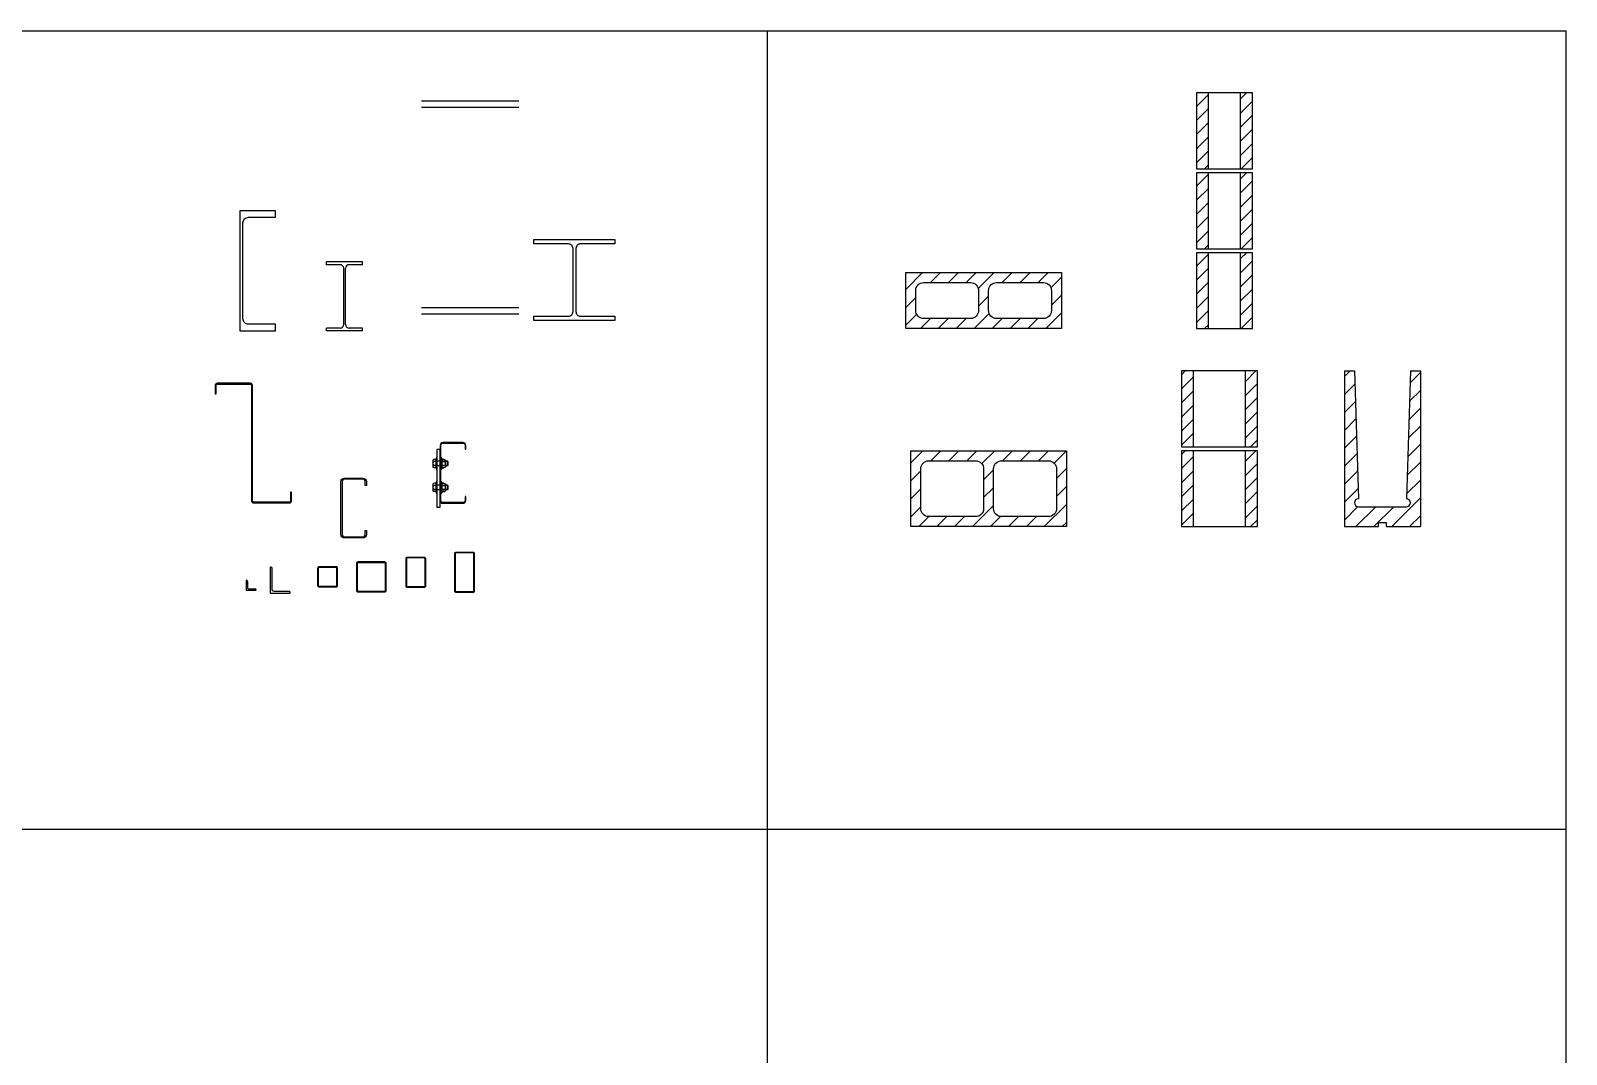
# Model space of a CAD drawing. Extents: x -408 to 1508121, y -29672 to 868845.
# Drawn here: x 1322266 to 1326111, y 206527 to 209091 of the extents above; entities that cross this region are included whole.
import ezdxf

# ---------------------------------------------------------------- set-up
doc = ezdxf.new("R2010")
doc.units = 0
doc.header["$MEASUREMENT"] = 0
doc.layers.get('0').update_dxf_attribs({"lineweight": 25})
for name, color, linetype in [('Conc Line 0.18', 7, 'Continuous'), ('Conc Line 0.50', 6, 'Continuous'), ('Help notes', 240, 'Continuous'), ('Steelwork New', 2, 'Continuous'), ('Text 5.0', 4, 'Continuous')]:
    doc.layers.add(name, color=color, linetype=linetype)
pattern_1 = [(45, (-9136.542, -7293.762), (-17.67767, 17.67767), [])]
pattern_2 = [(45, (-9136.542, -7093.762), (-17.67767, 17.67767), [])]

# ---------------------------------------------------------------- blocks, each defined once
blk = doc.blocks.new('*U71')
for p, q in [((45, 173), (-45, 173)), ((-45, 166), (-45, 173)), ((-11.15, 166), (-45, 166)), ((-2.25, 15.9), (-2.25, 157.1)), ((2.25, 15.9), (2.25, 157.1)), ((45, 166), (11.15, 166)), ((45, 166), (45, 173)), ((-11.15, 7), (-45, 7)), ((-45, 0), (-45, 7)), ((45, 0), (-45, 0)), ((45, 7), (11.15, 7)), ((45, 0), (45, 7))]:
    blk.add_line(p, q)
for centre, start, end in [((-11.15, 157.1), 0, 90), ((11.15, 157.1), 90, 180), ((-11.15, 15.9), 270, 0), ((11.15, 15.9), 180, 270)]:
    blk.add_arc(centre, 8.9, start, end)
blk = doc.blocks.new('UA')
at = {"color": 0}
blk.add_lwpolyline([(4.6, 10.6), (4.6, 62, 0.414214), (1.6, 65), (0, 65), (0, 0), (50, 0), (50, 1.6, 0.414214), (47, 4.6), (10.6, 4.6, -0.414214)], format="xyb", close=True, dxfattribs=at)
blk = doc.blocks.new('*U73')
at = {"color": 0, "ltscale": 2}
blk.add_lwpolyline([(22, 16, -0.414214), (8, 30), (8, 270, -0.414214), (22, 284), (90, 284), (90, 300), (0, 300), (0, 0), (90, 0), (90, 16)], format="xyb", close=True, dxfattribs=at)
blk = doc.blocks.new('*U67')
for p, q in [((0, 25), (0, 0)), ((0, 0), (25, 0)), ((3, 22), (3, 8)), ((8, 3), (22, 3))]:
    blk.add_line(p, q)
for centre, radius, start, end in [((0, 22), 3, 0, 90), ((8, 8), 5, 180, 270), ((22, 0), 3, 0, 90)]:
    blk.add_arc(centre, radius, start, end)
blk = doc.blocks.new('*U48')
blk.add_lwpolyline([(29, 131.5), (29, 141.0004, 0.414213562), (23.0004, 147), (-23.0004, 147, 0.414213562), (-29, 141.0004), (-29, 8.9996, 0.414213562), (-23.0004, 3), (23.0004, 3, 0.414213562), (29, 8.9996), (29, 18.5), (32, 18.5), (32, 8.9996, -0.414213562), (23.0004, 0), (-23.0004, 0, -0.414213562), (-32, 8.9996), (-32, 141.0004, -0.414213562), (-23.0004, 150), (23.0004, 150, -0.414213562), (32, 141.0004), (32, 131.5)], format="xyb", close=True)
blk = doc.blocks.new('*U50')
at = {"ltscale": 100}
for p, q in [((0, 533), (243.5, 533)), ((0, 517.4), (243.5, 517.4)), ((0, 15.6), (243.5, 15.6)), ((0, 0), (243.5, 0))]:
    blk.add_line(p, q, dxfattribs=at)
blk = doc.blocks.new('bolt-purlin')
for p, q in [((-0.83, 0.73), (-0.83, -0.73)), ((-0.17, 1.17), (-0.21, 0.87)), ((-0.21, 0.87), (-0.21, -0.87)), ((0, 1.17), (0, -1.17)), ((-0.21, -0.87), (-0.17, -1.17))]:
    blk.add_line(p, q)
for points in [[(-0.21, 0.87), (-0.52, 0.87, 0.204193), (-0.83, 0.73, 2.346571)], [(-0.21, 0.43), (-0.52, 0.43, -0.204193), (-0.83, 0.57, 2.485254)], [(-0.21, -0.43), (-0.52, -0.43, 0.204193), (-0.83, -0.57, 2.346571)], [(-0.21, -0.87), (-0.52, -0.87, -0.204193), (-0.83, -0.73, 2.485254)]]:
    blk.add_lwpolyline(points, format="xyb")
for centre, radius, start, end in [((-0.38, 0), 0.456, 108.3649, 251.6351), ((-0.09, 1.1), 0.11, 38.3382, 141.2558), ((-0.09, -1.1), 0.11, 218.7442, 321.6618)]:
    blk.add_arc(centre, radius, start, end)
blk = doc.blocks.new('boltnut-purlin')
for p, q in [((0, 1.17), (0, -1.17)), ((0.25, 0.87), (0.21, 1.17)), ((0.62, 0.87), (0.25, 0.87)), ((0.25, 0.87), (0.25, -0.87)), ((0.62, 0.43), (0.25, 0.43)), ((1, 0.73), (1, -0.73)), ((1.4, 0.5), (1, 0.5)), ((1.5, 0.4), (1, 0.4)), ((1.4, 0.5), (1.5, 0.4)), ((1.4, 0.5), (1.4, -0.5)), ((1.5, 0.4), (1.5, -0.4)), ((0.25, -0.87), (0.21, -1.17)), ((0.62, -0.43), (0.25, -0.43)), ((0.62, -0.87), (0.25, -0.87)), ((1.5, -0.4), (1, -0.4)), ((1.4, -0.5), (1, -0.5)), ((1.4, -0.5), (1.5, -0.4))]:
    blk.add_line(p, q)
for points in [[(0.25, 0.87), (0.62, 0.87, -0.097129), (1, 0.73, 0.57735)], [(0.25, 0.43), (0.62, 0.43, 0.097129), (1, 0.57, 1.732051)], [(0.25, -0.43), (0.62, -0.43, -0.097129), (1, -0.57, -1.732051)], [(0.25, -0.87), (0.62, -0.87, 0.097129), (1, -0.73, -0.57735)]]:
    blk.add_lwpolyline(points, format="xyb")
for centre, radius, start, end in [((0.11, 1.05), 0.157, 47.3203, 132.6797), ((0.56, 0), 0.437, 278.2132, 81.7868), ((0.11, -1.05), 0.157, 227.3203, 312.6797)]:
    blk.add_arc(centre, radius, start, end)
blk = doc.blocks.new('*U139')
at = {"ltscale": 2}
for p, q in [((0.79, 0.5), (0, 0.5)), ((0.79, -0.5), (0, -0.5))]:
    blk.add_line(p, q, dxfattribs=at)
at = {"ltscale": 100}
for name, p in [('bolt-purlin', (0, 0)), ('boltnut-purlin', (0.79, 0))]:
    blk.add_blockref(name, p, dxfattribs=at)
blk = doc.blocks.new('*U69')
at = {"ltscale": 100}
blk.add_lwpolyline([(0, 134.5), (0, -10), (8, -10), (8, 134.5)], close=True, dxfattribs=at)
blk.add_lwpolyline([(72, 135.5), (72, 145, 0.414214), (65, 152), (15, 152, 0.414214), (8, 145), (8, 7, 0.414214), (15, 0), (65, 0, 0.414214), (72, 7), (72, 16.5), (70.5, 16.5), (70.5, 7, -0.414214), (65, 1.5), (15, 1.5, -0.414214), (9.5, 7), (9.5, 145, -0.414214), (15, 150.5), (65.5, 150.5, -0.414214), (70.5, 145.5), (70.5, 135.5), (72, 135.5)], format="xyb")
at = {"xscale": 12, "yscale": 12, "zscale": 12}
for p in [(0, 99.5), (0, 39.5)]:
    blk.add_blockref('*U139', p, dxfattribs=at)
blk = doc.blocks.new('*U72')
at = {"ltscale": 20}
blk.add_lwpolyline([(-101.5, -90.5), (-15.05, -90.5, 0.4142136), (-3.65, -79.1), (-3.65, 79.1, 0.4142136), (-15.05, 90.5), (-101.5, 90.5), (-101.5, 101.5), (101.5, 101.5), (101.5, 90.5), (15.05, 90.5, 0.4142136), (3.65, 79.1), (3.65, -79.1, 0.4142136), (15.05, -90.5), (101.5, -90.5), (101.5, -101.5), (-101.5, -101.5)], format="xyb", close=True, dxfattribs=at)
blk = doc.blocks.new('*U66')
at = {"ltscale": 100}
blk.add_lwpolyline([(12, 315.5), (12, 27.9, 0.414214), (19.4, 20.5), (107, 20.5, 0.414214), (112, 25.5), (112, 47.5), (109.6, 47.5), (109.6, 25.5, -0.414214), (107, 22.9), (19.4, 22.9, -0.414214), (14.4, 27.9), (14.4, 315.5, 0.414214), (9.4, 320.5), (-73.6, 320.5, 0.414214), (-78.6, 315.5), (-78.6, 293.5), (-76.2, 293.5), (-76.2, 315.5, -0.414214), (-73.6, 318.1), (9.4, 318.1, -0.414214)], format="xyb", close=True, dxfattribs=at)
blk = doc.blocks.new('*U78')
for points in [[(-25, 21.8), (-25, -21.8, 0.414214), (-21.8, -25), (21.8, -25, 0.414214), (25, -21.8), (25, 21.8, 0.414214), (21.8, 25), (-21.8, 25, 0.414214)], [(-23.4, 21.8), (-23.4, -21.8, 0.414214), (-21.8, -23.4), (21.8, -23.4, 0.414214), (23.4, -21.8), (23.4, 21.8, 0.414214), (21.8, 23.4), (-21.8, 23.4, 0.414214)]]:
    blk.add_lwpolyline(points, format="xyb", close=True)
blk = doc.blocks.new('*U79')
for points in [[(-37.5, 33.5), (-37.5, -33.5, 0.414214), (-33.5, -37.5), (33.5, -37.5, 0.414214), (37.5, -33.5), (37.5, 33.5, 0.414214), (33.5, 37.5), (-33.5, 37.5, 0.414214)], [(-35.5, 33.5), (-35.5, -33.5, 0.414214), (-33.5, -35.5), (33.5, -35.5, 0.414214), (35.5, -33.5), (35.5, 33.5, 0.414214), (33.5, 35.5), (-33.5, 35.5, 0.414214)]]:
    blk.add_lwpolyline(points, format="xyb", close=True)
blk = doc.blocks.new('*U81')
for points in [[(-25, 34.3), (-25, -34.3, 0.414214), (-21.8, -37.5), (21.8, -37.5, 0.414214), (25, -34.3), (25, 34.3, 0.414214), (21.8, 37.5), (-21.8, 37.5, 0.414214)], [(-23.4, 34.3), (-23.4, -34.3, 0.414214), (-21.8, -35.9), (21.8, -35.9, 0.414214), (23.4, -34.3), (23.4, 34.3, 0.414214), (21.8, 35.9), (-21.8, 35.9, 0.414214)]]:
    blk.add_lwpolyline(points, format="xyb", close=True)
blk = doc.blocks.new('*U83')
for points in [[(-25, 46.8), (-25, -46.8, 0.414214), (-21.8, -50), (21.8, -50, 0.414214), (25, -46.8), (25, 46.8, 0.414214), (21.8, 50), (-21.8, 50, 0.414214)], [(-23.4, 46.8), (-23.4, -46.8, 0.414214), (-21.8, -48.4), (21.8, -48.4, 0.414214), (23.4, -46.8), (23.4, 46.8, 0.414214), (21.8, 48.4), (-21.8, 48.4, 0.414214)]]:
    blk.add_lwpolyline(points, format="xyb", close=True)
blk = doc.blocks.new('*U91')
at = {"layer": 'Conc Line 0.18', "ltscale": 20}
h = blk.add_hatch(dxfattribs=at)
h.set_pattern_fill('ANSI31', color=256, scale=200, style=0)
h.set_pattern_definition(pattern_2)
h.paths.add_polyline_path([(-65, 390), (-95, 390), (-95, 200), (-65, 200)])
h = blk.add_hatch(dxfattribs=at)
h.set_pattern_fill('ANSI31', color=256, scale=200, style=0)
h.set_pattern_definition(pattern_2)
h.paths.add_polyline_path([(95, 390), (65, 390), (65, 200), (95, 200)])
h = blk.add_hatch(dxfattribs=at)
h.set_pattern_fill('ANSI31', color=256, scale=200, style=0)
h.set_pattern_definition(pattern_1)
h.paths.add_polyline_path([(-65, 190), (-95, 190), (-95, 0), (-65, 0)])
h = blk.add_hatch(dxfattribs=at)
h.set_pattern_fill('ANSI31', color=256, scale=200, style=0)
h.set_pattern_definition(pattern_1)
h.paths.add_polyline_path([(95, 190), (65, 190), (65, 0), (95, 0)])
at = {"layer": 'Conc Line 0.50', "ltscale": 20}
for p, q in [((-65, 200), (-65, 390)), ((65, 200), (65, 390)), ((-65, 0), (-65, 190)), ((65, 0), (65, 190))]:
    blk.add_line(p, q, dxfattribs=at)
for points in [[(-95, 200), (95, 200), (95, 390), (-95, 390)], [(-95, 0), (95, 0), (95, 190), (-95, 190)]]:
    blk.add_lwpolyline(points, close=True, dxfattribs=at)
blk = doc.blocks.new('*U194')
at = {"layer": 'Conc Line 0.18', "ltscale": 100}
h = blk.add_hatch(dxfattribs=at)
h.set_pattern_fill('ANSI31', color=256, scale=10, style=0)
h.set_pattern_definition([(45, (-46916.182, -50067.102), (-22.45064, 22.45064), [])])
h.paths.add_polyline_path([(190, 390), (165, 390), (155, 70, -1), (155, 50), (35, 50, -1), (35, 70), (25, 390), (0, 390), (0, 0), (85, 0), (85, 10), (105, 10), (105, 0), (190, 0)])
at = {"layer": 'Conc Line 0.50'}
for p, q in [((0, 390), (0, 0)), ((0, 390), (25, 390)), ((25, 390), (35, 70)), ((165, 390), (155, 70)), ((165, 390), (190, 390)), ((190, 390), (190, 0)), ((35, 50), (155, 50)), ((85, 0), (85, 10)), ((85, 10), (105, 10)), ((105, 0), (105, 10)), ((0, 0), (85, 0)), ((105, 0), (190, 0))]:
    blk.add_line(p, q, dxfattribs=at)
for centre, start, end in [((35, 60), 90, 270), ((155, 60), 270, 90)]:
    blk.add_arc(centre, 10, start, end, dxfattribs=at)
blk = doc.blocks.new('*U193')
at = {"layer": 'Conc Line 0.18', "ltscale": 20}
h = blk.add_hatch(dxfattribs=at)
h.set_pattern_fill('ANSI31', color=256, scale=200, style=0)
h.set_pattern_definition([(45, (-9111.542, -6893.762), (-17.67767, 17.67767), [])])
h.paths.add_polyline_path([(-40, 590), (-70, 590), (-70, 400), (-40, 400)])
h = blk.add_hatch(dxfattribs=at)
h.set_pattern_fill('ANSI31', color=256, scale=200, style=0)
h.set_pattern_definition([(45, (-9161.542, -6893.762), (-17.67767, 17.67767), [])])
h.paths.add_polyline_path([(70, 590), (40, 590), (40, 400), (70, 400)])
h = blk.add_hatch(dxfattribs=at)
h.set_pattern_fill('ANSI31', color=256, scale=200, style=0)
h.set_pattern_definition([(45, (-9111.542, -7093.762), (-17.67767, 17.67767), [])])
h.paths.add_polyline_path([(-40, 390), (-70, 390), (-70, 200), (-40, 200)])
h = blk.add_hatch(dxfattribs=at)
h.set_pattern_fill('ANSI31', color=256, scale=200, style=0)
h.set_pattern_definition([(45, (-9161.542, -7093.762), (-17.67767, 17.67767), [])])
h.paths.add_polyline_path([(70, 390), (40, 390), (40, 200), (70, 200)])
h = blk.add_hatch(dxfattribs=at)
h.set_pattern_fill('ANSI31', color=256, scale=200, style=0)
h.set_pattern_definition([(45, (-9111.542, -7293.762), (-17.67767, 17.67767), [])])
h.paths.add_polyline_path([(-40, 190), (-70, 190), (-70, 0), (-40, 0)])
h = blk.add_hatch(dxfattribs=at)
h.set_pattern_fill('ANSI31', color=256, scale=200, style=0)
h.set_pattern_definition([(45, (-9161.542, -7293.762), (-17.67767, 17.67767), [])])
h.paths.add_polyline_path([(70, 190), (40, 190), (40, 0), (70, 0)])
at = {"layer": 'Conc Line 0.50', "ltscale": 20}
for p, q in [((-40, 400), (-40, 590)), ((40, 400), (40, 590)), ((-40, 200), (-40, 390)), ((40, 200), (40, 390)), ((-40, 0), (-40, 190)), ((40, 0), (40, 190))]:
    blk.add_line(p, q, dxfattribs=at)
for points in [[(-70, 400), (70, 400), (70, 590), (-70, 590)], [(-70, 200), (70, 200), (70, 390), (-70, 390)], [(-70, 0), (70, 0), (70, 190), (-70, 190)]]:
    blk.add_lwpolyline(points, close=True, dxfattribs=at)
blk = doc.blocks.new('140 block plan')
at = {"layer": 'Conc Line 0.18', "ltscale": 100}
h = blk.add_hatch(dxfattribs=at)
h.set_pattern_fill('ANSI31', color=256, scale=10, style=0)
h.set_pattern_definition([(45, (-46470.105, -50773.578), (-22.45064, 22.45064), [])])
h.paths.add_polyline_path([(390, 140), (0, 140), (0, 0), (390, 0)])
h.paths.add_polyline_path([(207.5, 45), (207.5, 95, -0.414214), (227.5, 115), (345, 115, -0.414214), (365, 95), (365, 45, -0.414214), (345, 25), (227.5, 25, -0.414214)], flags=16)
h.paths.add_polyline_path([(162.5, 25), (45, 25, -0.414214), (25, 45), (25, 95, -0.414214), (45, 115), (162.5, 115, -0.414214), (182.5, 95), (182.5, 45, -0.414214)], flags=16)
at = {"layer": 'Conc Line 0.50'}
blk.add_lwpolyline([(390, 140), (390, 0), (0, 0), (0, 140)], close=True, dxfattribs=at)
for points in [[(45, 115), (162.5, 115, -0.414214), (182.5, 95), (182.5, 45, -0.414214), (162.5, 25), (45, 25, -0.414214), (25, 45), (25, 95, -0.414214)], [(207.5, 45), (207.5, 95, -0.414214), (227.5, 115), (345, 115, -0.414214), (365, 95), (365, 45, -0.414214), (345, 25), (227.5, 25, -0.414214)]]:
    blk.add_lwpolyline(points, format="xyb", close=True, dxfattribs=at)
blk = doc.blocks.new('*U90')
at = {"layer": 'Conc Line 0.18', "ltscale": 100}
h = blk.add_hatch(dxfattribs=at)
h.set_pattern_fill('ANSI31', color=256, scale=10, style=0)
h.set_pattern_definition([(45, (-46470.105, -50367.797), (-22.45064, 22.45064), [])])
h.paths.add_polyline_path([(390, 190), (0, 190), (0, 0), (390, 0)])
h.paths.add_polyline_path([(207.5, 145, -0.414214), (227.5, 165), (345, 165, -0.414214), (365, 145), (365, 45, -0.414214), (345, 25), (227.5, 25, -0.414214), (207.5, 45)], flags=16)
h.paths.add_polyline_path([(182.5, 45, -0.414214), (162.5, 25), (45, 25, -0.414214), (25, 45), (25, 145, -0.414214), (45, 165), (162.5, 165, -0.414214), (182.5, 145)], flags=16)
at = {"layer": 'Conc Line 0.50'}
blk.add_lwpolyline([(390, 0), (0, 0), (0, 190), (390, 190)], close=True, dxfattribs=at)
for points in [[(182.5, 145), (182.5, 45, -0.414214), (162.5, 25), (45, 25, -0.414214), (25, 45), (25, 145, -0.414214), (45, 165), (162.5, 165, -0.414214)], [(365, 45, -0.414214), (345, 25), (227.5, 25, -0.414214), (207.5, 45), (207.5, 145, -0.414214), (227.5, 165), (345, 165, -0.414214), (365, 145)]]:
    blk.add_lwpolyline(points, format="xyb", close=True, dxfattribs=at)

msp = doc.modelspace()

# ---------------------------------------------------------------- linework, layer by layer
at = {"layer": 'Help notes'}
for p, q in [((1314111.1, 209090.9), (1326111.1, 209090.9)), ((1324111.1, 199090.9), (1324111.1, 209090.9)), ((1326111.1, 199090.9), (1326111.1, 209090.9)), ((1314111.1, 207090.9), (1326111.1, 207090.9))]:
    msp.add_line(p, q, dxfattribs=at)

# ---------------------------------------------------------------- block references
at = {"ltscale": 100}
for name, p in [('*U193', (1325255.1, 208344.9)), ('*U73', (1322789.7, 208339.5)), ('*U81', (1323230.3, 207734.3)), ('UA', (1322866.2, 207681.9)), ('*U78', (1323009.8, 207722.9)), ('*U79', (1323119.2, 207722.9))]:
    msp.add_blockref(name, p, dxfattribs=at)
for name, p in [('*U72', (1323627.8, 208466.3)), ('*U71', (1323052.3, 208338.8)), ('*U66', (1322807, 207887.5)), ('*U69', (1323283.5, 207907.3)), ('*U48', (1323075, 207820.3)), ('*U83', (1323352.6, 207734.3)), ('*U67', (1322805.9, 207689.6))]:
    msp.add_blockref(name, p)
at = {"layer": 'Conc Line 0.18', "ltscale": 100}
for name, p in [('140 block plan', (1324457.1, 208344.9)), ('*U90', (1324469.8, 207848.7))]:
    msp.add_blockref(name, p, dxfattribs=at)
at = {"layer": 'Steelwork New', "ltscale": 10}
for name, p in [('*U91', (1325242.7, 207848.7)), ('*U194', (1325555.8, 207848.7))]:
    msp.add_blockref(name, p, dxfattribs=at)
at = {"layer": 'Text 5.0', "ltscale": 100}
msp.add_blockref('*U50', (1323244.9, 208381.8), dxfattribs=at)

doc.saveas('drawing.dxf')
